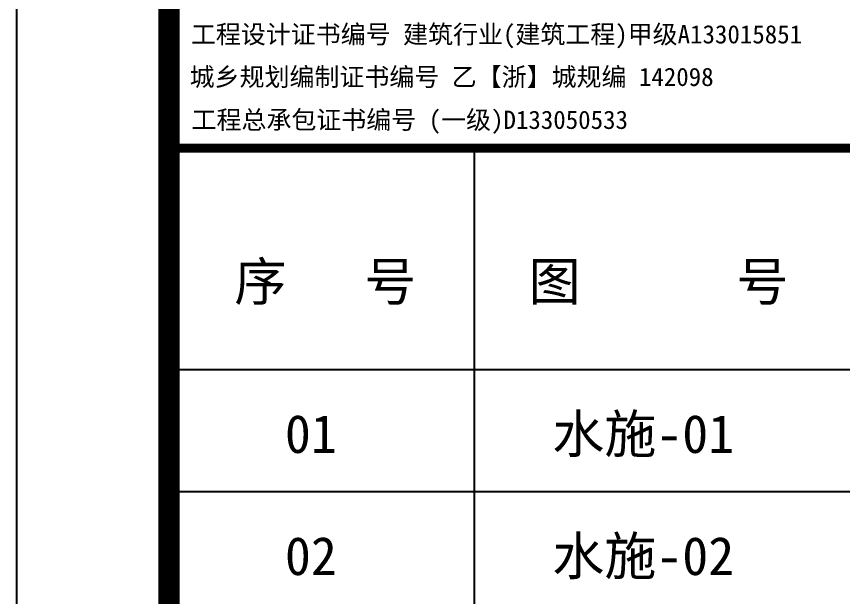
# Model space of a CAD drawing. Header units: millimetres. Extents: x 493081 to 494254, y 3431492 to 3432651.
# Drawn here: x 494043.5 to 494097.7, y 3432233.8 to 3432271.8 of the extents above; entities that cross this region are included whole.
import ezdxf

# ---------------------------------------------------------------- set-up
doc = ezdxf.new("R2010")
doc.units = ezdxf.units.MM
doc.header["$LTSCALE"] = 300
for name, color, linetype in [('WALL', 6, 'Continuous'), ('X-图框文字-1', 53, 'Continuous'), ('图框', 137, 'Continuous')]:
    doc.layers.add(name, color=color, linetype=linetype)
doc.styles.add('iIcon2', font='')
doc.styles.get('iIcon2').set_extended_font_data('SimSun')

# ---------------------------------------------------------------- blocks, each defined once
blk = doc.blocks.new('目录')
at = {"layer": '图框'}
for p, q in [((376638.7, 431173.4), (376638.7, 401473.4)), ((379638.7, 426573.4), (379638.7, 403514.6)), ((377638.7, 425123.4), (396638.7, 425123.4)), ((377638.7, 424323.4), (396638.7, 424323.4))]:
    blk.add_line(p, q, dxfattribs=at)
for points, const_width in [([(377638.7, 403514.6), (396638.7, 403514.6), (396638.7, 430173.4), (377638.7, 430173.4), (377638.7, 403514.6)], 140), ([(377638.7, 426573.4), (396638.7, 426573.4)], 60)]:
    blk.add_lwpolyline(points, dxfattribs=dict(at, const_width=const_width))
at = {"layer": '图框', "const_width": 140}
blk.add_lwpolyline([(377638.7, 403514.6), (377638.7, 430173.4), (396638.7, 430173.4), (396638.7, 403514.6)], close=True, dxfattribs=at)
at = {"layer": '图框', "style": 'iIcon2'}
for s, height, p in [('工程设计证书编号 建筑行业(建筑工程)甲级A133015851', 119.988, (377782.1, 427259.4)), ('城乡规划编制证书编号 乙【浙】城规编 142098', 119.988, (377773.7, 426980.4)), ('工程总承包证书编号 (一级)D133050533', 119.988, (377786.1, 426699.2)), ('序   号', 250, (378067.2, 425574.6)), ('图      号 ', 250, (379996.6, 425574.6))]:
    blk.add_text(s, height=height, dxfattribs=at).set_placement(p)

msp = doc.modelspace()

# ---------------------------------------------------------------- block references
at = {"layer": 'WALL', "xscale": 0.01, "yscale": 0.01, "zscale": 0.01}
msp.add_blockref('目录', (490277.138, 3427997.43), dxfattribs=at)

# ---------------------------------------------------------------- texts
at = {"layer": 'X-图框文字-1', "style": 'iIcon2'}
for s, p in [('水施-01', (494078.651, 3432243.194)), ('01', (494061.122, 3432243.194)), ('水施-02', (494078.651, 3432235.194)), ('02', (494061.122, 3432235.194))]:
    msp.add_text(s, height=2.5, dxfattribs=at).set_placement(p)

doc.saveas('drawing.dxf')
